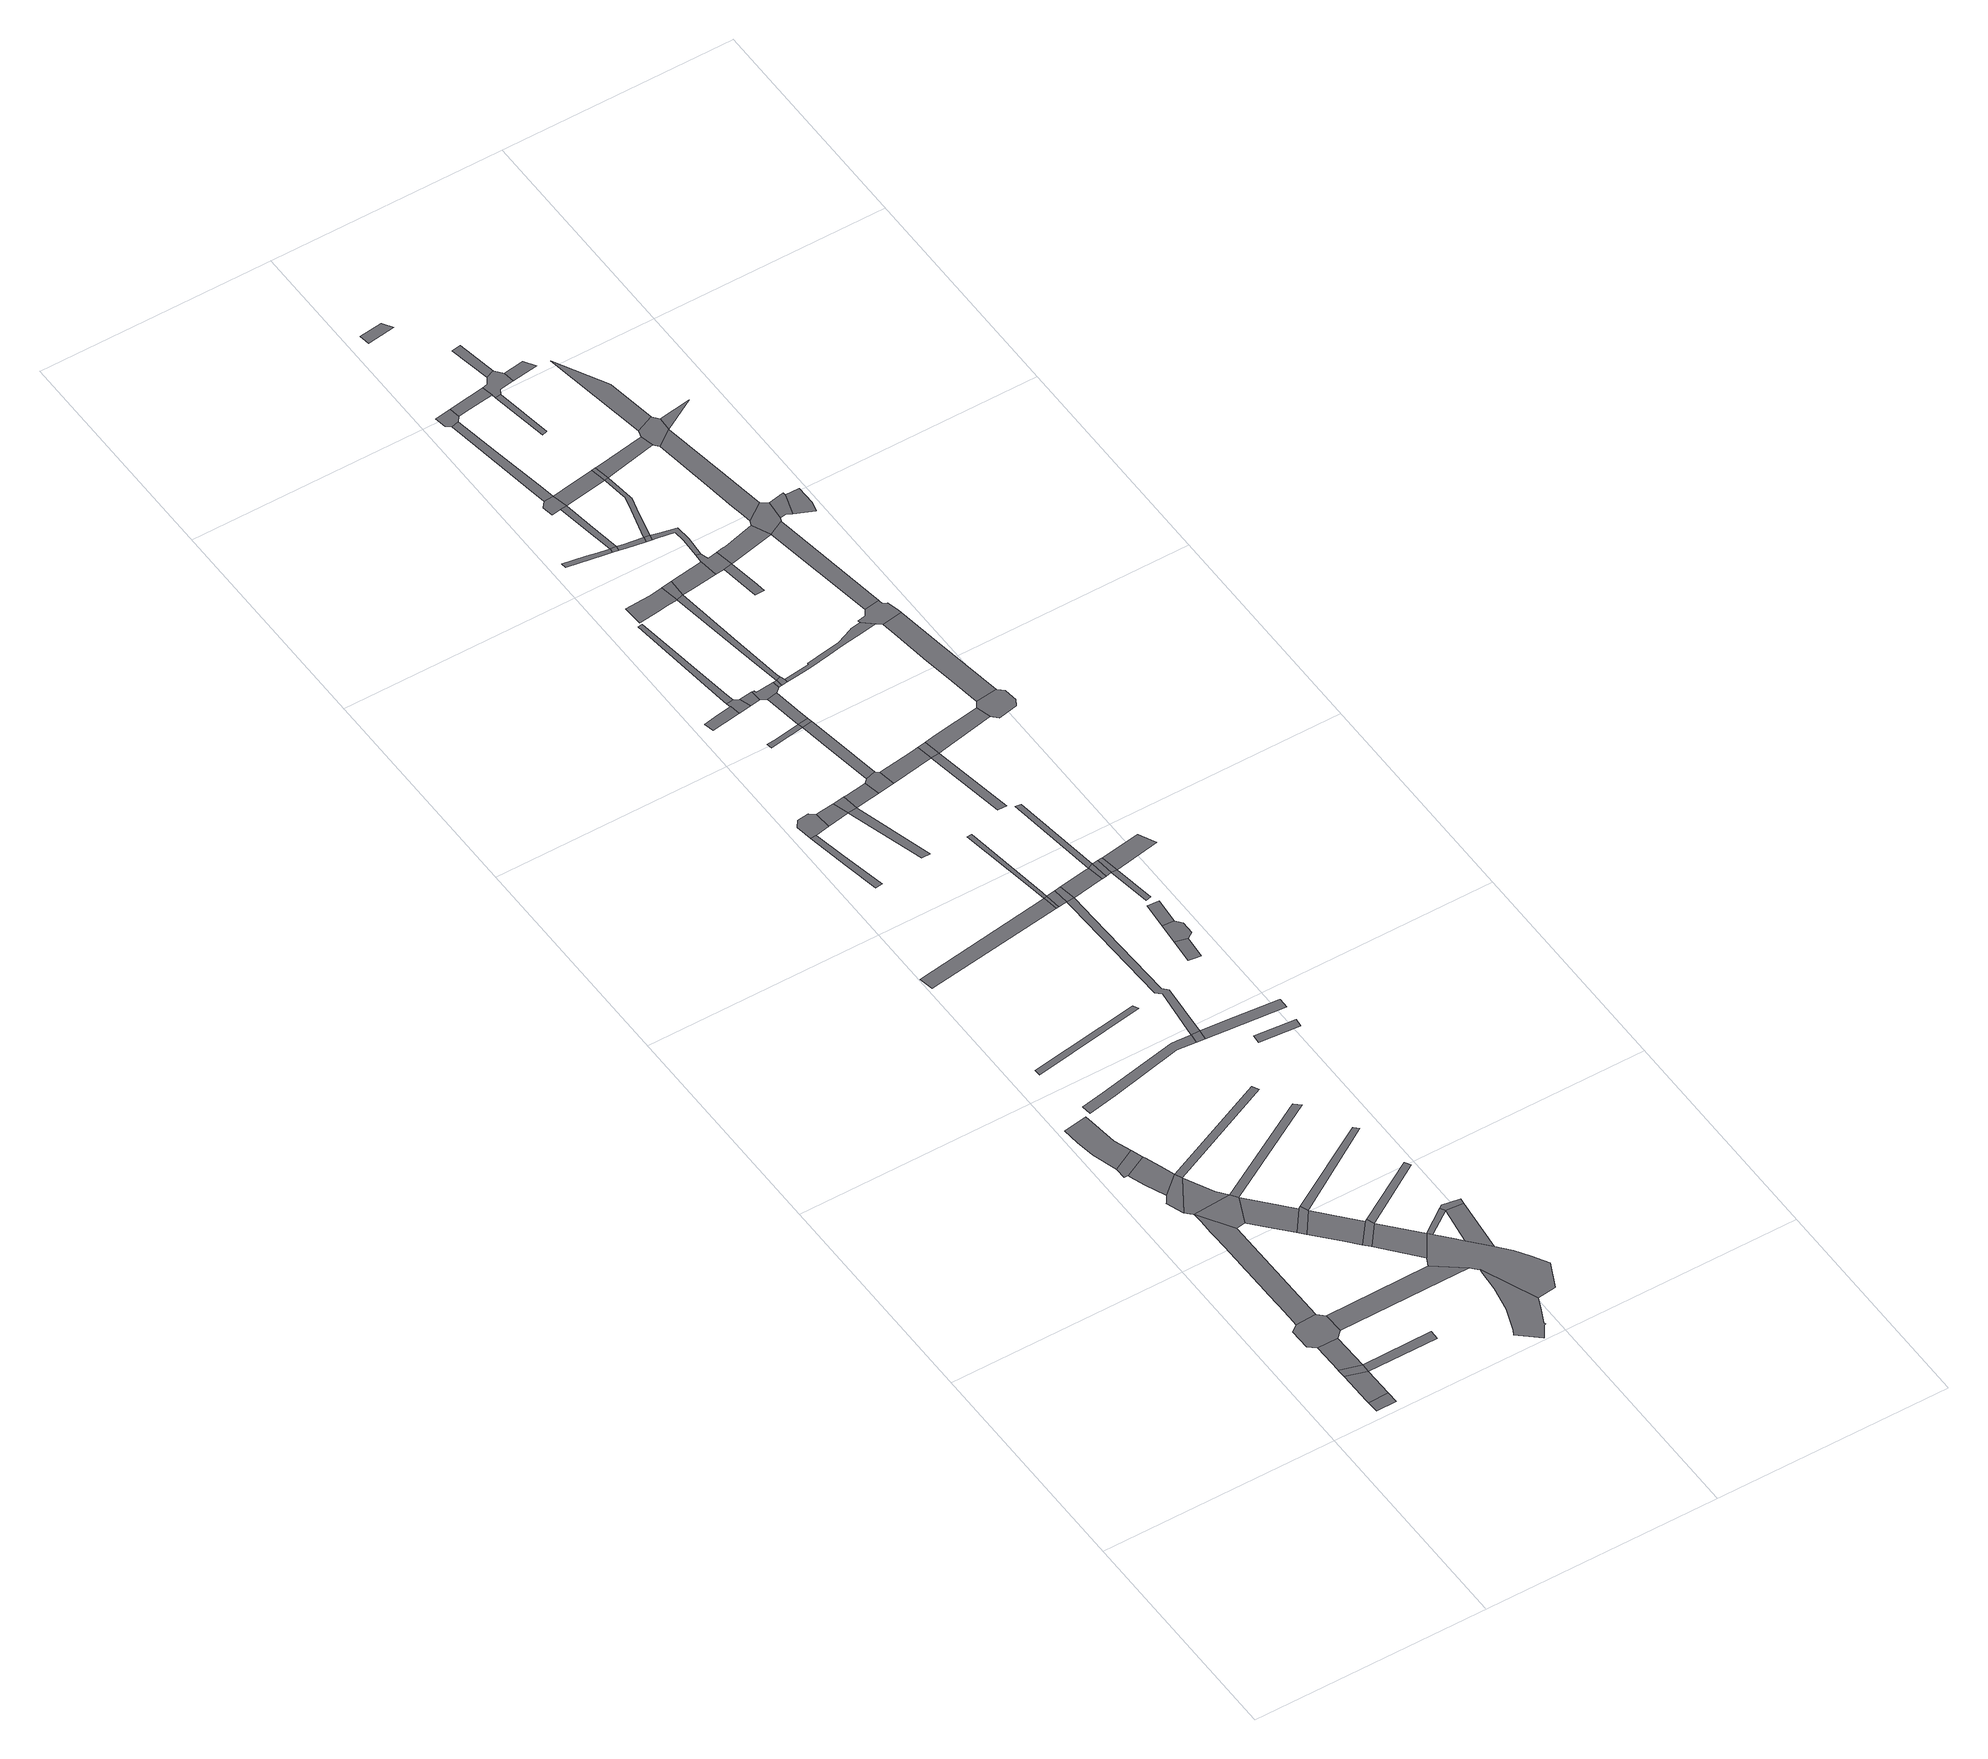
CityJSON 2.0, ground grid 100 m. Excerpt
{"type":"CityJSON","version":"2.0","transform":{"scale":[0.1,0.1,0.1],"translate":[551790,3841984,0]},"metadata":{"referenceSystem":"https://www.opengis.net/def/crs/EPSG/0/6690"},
"CityObjects":{
"road1":{"type":"Road","geometry":[{"type":"MultiSurface","lod":"1","boundaries":[[[0,1,2,3]]]}]},
"road2":{"type":"Road","attributes":{"RoadStructureAttribute.sectionType":"1"},"geometry":[{"type":"MultiSurface","lod":"1","boundaries":[[[4,5,1,0,6,7]]]}]},
"road3":{"type":"Road","geometry":[{"type":"MultiSurface","lod":"1","boundaries":[[[8,4,7,9]]]}]},
"road4":{"type":"Road","attributes":{"RoadStructureAttribute.sectionType":"1"},"geometry":[{"type":"MultiSurface","lod":"1","boundaries":[[[10,11,8,9,12]]]}]},
"road5":{"type":"Road","geometry":[{"type":"MultiSurface","lod":"1","boundaries":[[[13,14,15,16,10,12,17,18]]]}]},
"road6":{"type":"Road","attributes":{"RoadStructureAttribute.sectionType":"1"},"geometry":[{"type":"MultiSurface","lod":"1","boundaries":[[[19,20,21,22,23,24,25,26,27,28,29,30,31,32,33,34,35,36,37,38,14,13,39]]]}]},
"road7":{"type":"Road","attributes":{"RoadStructureAttribute.sectionType":"1"},"geometry":[{"type":"MultiSurface","lod":"1","boundaries":[[[40,41,42,9,7]]]}]},
"road8":{"type":"Road","geometry":[{"type":"MultiSurface","lod":"1","boundaries":[[[43,44,45,46,47,48,49]]]}]},
"road9":{"type":"Road","geometry":[{"type":"MultiSurface","lod":"1","boundaries":[[[50,51,52,53,54]]]}]},
"road10":{"type":"Road","attributes":{"RoadStructureAttribute.sectionType":"1"},"geometry":[{"type":"MultiSurface","lod":"1","boundaries":[[[55,56,54,53,57,58,44,43]]]}]},
"road11":{"type":"Road","attributes":{"RoadStructureAttribute.sectionType":"1"},"geometry":[{"type":"MultiSurface","lod":"1","boundaries":[[[59,60,61,62,63,64,51,50]]]}]},
"road12":{"type":"Road","geometry":[{"type":"MultiSurface","lod":"1","boundaries":[[[65,19,39,66,67]]]}]},
"road13":{"type":"Road","geometry":[{"type":"MultiSurface","lod":"1","boundaries":[[[68,49,48,69,19,65]]]}]},
"road14":{"type":"Road","attributes":{"RoadStructureAttribute.sectionType":"1"},"geometry":[{"type":"MultiSurface","lod":"1","boundaries":[[[70,71,72,67,66,73,74,75]]]}]},
"road15":{"type":"Road","attributes":{"RoadStructureAttribute.sectionType":"1"},"geometry":[{"type":"MultiSurface","lod":"1","boundaries":[[[76,18,17,77,78,79]]]}]},
"road16":{"type":"Road","geometry":[{"type":"MultiSurface","lod":"1","boundaries":[[[80,75,74,81,82]]]}]},
"road17":{"type":"Road","attributes":{"RoadStructureAttribute.sectionType":"1"},"geometry":[{"type":"MultiSurface","lod":"1","boundaries":[[[83,82,81,84,85,86]]]}]},
"road18":{"type":"Road","geometry":[{"type":"MultiSurface","lod":"1","boundaries":[[[87,86,85,88,89]]]}]},
"road19":{"type":"Road","attributes":{"RoadStructureAttribute.sectionType":"1"},"geometry":[{"type":"MultiSurface","lod":"1","boundaries":[[[90,91,43,49]]]}]},
"road20":{"type":"Road","geometry":[{"type":"MultiSurface","lod":"1","boundaries":[[[89,88,92,93]]]}]},
"road21":{"type":"Road","attributes":{"RoadStructureAttribute.sectionType":"1"},"geometry":[{"type":"MultiSurface","lod":"1","boundaries":[[[94,95,96,97,98,99,100,101,102,103,104,105,106,107,108]]]}]},
"road22":{"type":"Road","attributes":{"RoadStructureAttribute.sectionType":"1"},"geometry":[{"type":"MultiSurface","lod":"1","boundaries":[[[109,110,111,112,113,114,115,116,117]]]}]},
"road23":{"type":"Road","attributes":{"RoadStructureAttribute.sectionType":"1"},"geometry":[{"type":"MultiSurface","lod":"1","boundaries":[[[118,119,65,67]]]}]},
"road24":{"type":"Road","attributes":{"RoadStructureAttribute.sectionType":"1"},"geometry":[{"type":"MultiSurface","lod":"1","boundaries":[[[120,121,122,123]]]}]},
"road25":{"type":"Road","attributes":{"RoadStructureAttribute.sectionType":"1"},"geometry":[{"type":"MultiSurface","lod":"1","boundaries":[[[124,125,80,82]]]}]},
"road26":{"type":"Road","geometry":[{"type":"MultiSurface","lod":"1","boundaries":[[[93,92,126,79,78,127,94,108,128,129,130,131,132,133,134,135]]]}]},
"road27":{"type":"Road","attributes":{"RoadStructureAttribute.sectionType":"1"},"geometry":[{"type":"MultiSurface","lod":"1","boundaries":[[[136,137,138,139,140,141]]]}]},
"road28":{"type":"Road","attributes":{"RoadStructureAttribute.sectionType":"1"},"geometry":[{"type":"MultiSurface","lod":"1","boundaries":[[[142,93,135,143]]]}]},
"road29":{"type":"Road","attributes":{"RoadStructureAttribute.sectionType":"1"},"geometry":[{"type":"MultiSurface","lod":"1","boundaries":[[[144,87,89,145]]]}]},
"road30":{"type":"Road","attributes":{"RoadStructureAttribute.sectionType":"1"},"geometry":[{"type":"MultiSurface","lod":"1","boundaries":[[[146,147,148,149]]]}]},
"road31":{"type":"Road","attributes":{"RoadStructureAttribute.sectionType":"1"},"geometry":[{"type":"MultiSurface","lod":"1","boundaries":[[[143,133,132,150]]]}]},
"road32":{"type":"Road","geometry":[{"type":"MultiSurface","lod":"1","boundaries":[[[151,152,153,141,140,154,155]]]}]},
"road33":{"type":"Road","geometry":[{"type":"MultiSurface","lod":"1","boundaries":[[[156,142,143,150,157]]]}]},
"road34":{"type":"Road","attributes":{"RoadStructureAttribute.sectionType":"1"},"geometry":[{"type":"MultiSurface","lod":"1","boundaries":[[[158,159,155,154,160]]]}]},
"road35":{"type":"Road","geometry":[{"type":"MultiSurface","lod":"1","boundaries":[[[117,116,161,162]]]}]},
"road36":{"type":"Road","attributes":{"RoadStructureAttribute.sectionType":"1"},"geometry":[{"type":"MultiSurface","lod":"1","boundaries":[[[163,164,165,160]]]}]},
"road37":{"type":"Road","geometry":[{"type":"MultiSurface","lod":"1","boundaries":[[[166,158,160,165]]]}]},
"road38":{"type":"Road","attributes":{"RoadStructureAttribute.sectionType":"1"},"geometry":[{"type":"MultiSurface","lod":"1","boundaries":[[[167,168,169,170,171,172]]]}]},
"road39":{"type":"Road","attributes":{"RoadStructureAttribute.sectionType":"1"},"geometry":[{"type":"MultiSurface","lod":"1","boundaries":[[[173,174,175,176,177,178,179,180,117,162]]]}]},
"road40":{"type":"Road","attributes":{"RoadStructureAttribute.sectionType":"1"},"geometry":[{"type":"MultiSurface","lod":"1","boundaries":[[[181,182,166,165,183,184]]]}]},
"road41":{"type":"Road","geometry":[{"type":"MultiSurface","lod":"1","boundaries":[[[185,146,149,186]]]}]},
"road42":{"type":"Road","attributes":{"RoadStructureAttribute.sectionType":"1"},"geometry":[{"type":"MultiSurface","lod":"1","boundaries":[[[187,188,162,161,189,190,191]]]}]},
"road43":{"type":"Road","geometry":[{"type":"MultiSurface","lod":"1","boundaries":[[[192,193,194,195,196,197]]]}]},
"road44":{"type":"Road","geometry":[{"type":"MultiSurface","lod":"1","boundaries":[[[198,199,200,167,172,201,202]]]}]},
"road45":{"type":"Road","attributes":{"RoadStructureAttribute.sectionType":"1"},"geometry":[{"type":"MultiSurface","lod":"1","boundaries":[[[203,204,185,186,205,177]]]}]},
"road46":{"type":"Road","attributes":{"RoadStructureAttribute.sectionType":"1"},"geometry":[{"type":"MultiSurface","lod":"1","boundaries":[[[206,207,208,209,146,185]]]}]},
"road47":{"type":"Road","geometry":[{"type":"MultiSurface","lod":"1","boundaries":[[[210,211,212,213]]]}]},
"road48":{"type":"Road","geometry":[{"type":"MultiSurface","lod":"1","boundaries":[[[214,215,181,184,216,217]]]}]},
"road49":{"type":"Road","attributes":{"RoadStructureAttribute.sectionType":"1"},"geometry":[{"type":"MultiSurface","lod":"1","boundaries":[[[218,219,220,221,199,198]]]}]},
"road50":{"type":"Road","geometry":[{"type":"MultiSurface","lod":"1","boundaries":[[[222,203,177,176]]]}]},
"road51":{"type":"Road","attributes":{"RoadStructureAttribute.sectionType":"1"},"geometry":[{"type":"MultiSurface","lod":"1","boundaries":[[[223,224,202,201,225]]]}]},
"road52":{"type":"Road","attributes":{"RoadStructureAttribute.sectionType":"1"},"geometry":[{"type":"MultiSurface","lod":"1","boundaries":[[[226,227,197,228,215,214]]]}]},
"road53":{"type":"Road","geometry":[{"type":"MultiSurface","lod":"1","boundaries":[[[229,192,197,227]]]}]},
"road54":{"type":"Road","attributes":{"RoadStructureAttribute.sectionType":"1"},"geometry":[{"type":"MultiSurface","lod":"1","boundaries":[[[230,231,232,192,229]]]}]},
"road55":{"type":"Road","geometry":[{"type":"MultiSurface","lod":"1","boundaries":[[[233,234,223,225,232,231,235,236]]]}]},
"road56":{"type":"Road","attributes":{"RoadStructureAttribute.sectionType":"1"},"geometry":[{"type":"MultiSurface","lod":"1","boundaries":[[[237,238,239,240,241]]]}]},
"road57":{"type":"Road","attributes":{"RoadStructureAttribute.sectionType":"1"},"geometry":[{"type":"MultiSurface","lod":"1","boundaries":[[[242,243,222,176,244,245]]]}]},
"road58":{"type":"Road","attributes":{"RoadStructureAttribute.sectionType":"1"},"geometry":[{"type":"MultiSurface","lod":"1","boundaries":[[[246,247,217,216,248]]]}]},
"road59":{"type":"Road","geometry":[{"type":"MultiSurface","lod":"1","boundaries":[[[249,237,241,250,251,252]]]}]},
"road60":{"type":"Road","geometry":[{"type":"MultiSurface","lod":"1","boundaries":[[[253,236,235,254]]]}]},
"road61":{"type":"Road","attributes":{"RoadStructureAttribute.sectionType":"1"},"geometry":[{"type":"MultiSurface","lod":"1","boundaries":[[[255,256,257,258,259,260,261,262,263,264]]]}]},
"road62":{"type":"Road","geometry":[{"type":"MultiSurface","lod":"1","boundaries":[[[265,266,249,252]]]}]},
"road63":{"type":"Road","geometry":[{"type":"MultiSurface","lod":"1","boundaries":[[[267,253,254,268,269]]]}]},
"road64":{"type":"Road","geometry":[{"type":"MultiSurface","lod":"1","boundaries":[[[270,242,245,271]]]}]},
"road65":{"type":"Road","attributes":{"RoadStructureAttribute.sectionType":"1"},"geometry":[{"type":"MultiSurface","lod":"1","boundaries":[[[272,273,274,275,276,277,278,279]]]}]},
"road66":{"type":"Road","attributes":{"RoadStructureAttribute.sectionType":"1"},"geometry":[{"type":"MultiSurface","lod":"1","boundaries":[[[280,281,270,271,282]]]}]},
"road67":{"type":"Road","geometry":[{"type":"MultiSurface","lod":"1","boundaries":[[[282,283,284,285]]]}]},
"road68":{"type":"Road","attributes":{"RoadStructureAttribute.sectionType":"1"},"geometry":[{"type":"MultiSurface","lod":"1","boundaries":[[[286,287,288,289,264,290,291,253,267]]]}]},
"road69":{"type":"Road","attributes":{"RoadStructureAttribute.sectionType":"1"},"geometry":[{"type":"MultiSurface","lod":"1","boundaries":[[[292,293,242,270]]]}]},
"road70":{"type":"Road","attributes":{"RoadStructureAttribute.sectionType":"1"},"geometry":[{"type":"MultiSurface","lod":"1","boundaries":[[[294,295,296,248]]]}]},
"road71":{"type":"Road","geometry":[{"type":"MultiSurface","lod":"1","boundaries":[[[297,280,282,285]]]}]},
"road72":{"type":"Road","geometry":[{"type":"MultiSurface","lod":"1","boundaries":[[[298,246,248,296]]]}]},
"road73":{"type":"Road","geometry":[{"type":"MultiSurface","lod":"1","boundaries":[[[299,255,264,289]]]}]},
"road74":{"type":"Road","geometry":[{"type":"MultiSurface","lod":"1","boundaries":[[[279,278,300,301]]]}]},
"road75":{"type":"Road","attributes":{"RoadStructureAttribute.sectionType":"1"},"geometry":[{"type":"MultiSurface","lod":"1","boundaries":[[[302,303,304,305,279,301]]]}]},
"road76":{"type":"Road","geometry":[{"type":"MultiSurface","lod":"1","boundaries":[[[306,307,308,309,304,303]]]}]},
"road77":{"type":"Road","attributes":{"RoadStructureAttribute.sectionType":"1"},"geometry":[{"type":"MultiSurface","lod":"1","boundaries":[[[310,297,285,311]]]}]},
"road78":{"type":"Road","attributes":{"RoadStructureAttribute.sectionType":"1"},"geometry":[{"type":"MultiSurface","lod":"1","boundaries":[[[312,301,300,313,314,315]]]}]},
"road79":{"type":"Road","attributes":{"RoadStructureAttribute.sectionType":"1"},"geometry":[{"type":"MultiSurface","lod":"1","boundaries":[[[316,317,318,319,320,321,322,307,306]]]}]},
"road80":{"type":"Road","attributes":{"RoadStructureAttribute.sectionType":"1"},"geometry":[{"type":"MultiSurface","lod":"1","boundaries":[[[323,299,289,324,325]]]}]},
"road81":{"type":"Road","geometry":[{"type":"MultiSurface","lod":"1","boundaries":[[[326,327,328,319,318,329]]]}]},
"road82":{"type":"Road","attributes":{"RoadStructureAttribute.sectionType":"1"},"geometry":[{"type":"MultiSurface","lod":"1","boundaries":[[[330,331,332,298,296,333,334]]]}]},
"road83":{"type":"Road","attributes":{"RoadStructureAttribute.sectionType":"1"},"geometry":[{"type":"MultiSurface","lod":"1","boundaries":[[[335,336,337,338,339,340,341,342,269,268,343,344,345,346,347,348]]]}]},
"road84":{"type":"Road","geometry":[{"type":"MultiSurface","lod":"1","boundaries":[[[315,314,349,350]]]}]},
"road85":{"type":"Road","attributes":{"RoadStructureAttribute.sectionType":"1"},"geometry":[{"type":"MultiSurface","lod":"1","boundaries":[[[351,352,353,306,303,354,355,356,357]]]}]},
"road86":{"type":"Road","attributes":{"RoadStructureAttribute.sectionType":"1"},"geometry":[{"type":"MultiSurface","lod":"1","boundaries":[[[358,359,360,350,349,361,362,363,364,365]]]}]},
"road87":{"type":"Road","geometry":[{"type":"MultiSurface","lod":"1","boundaries":[[[366,367,368,369,370,371]]]}]},
"road88":{"type":"Road","geometry":[{"type":"MultiSurface","lod":"1","boundaries":[[[364,323,325,371,370,372,373,365]]]}]},
"road89":{"type":"Road","attributes":{"RoadStructureAttribute.sectionType":"1"},"geometry":[{"type":"MultiSurface","lod":"1","boundaries":[[[374,375,376,377,378,357,379,380,381,382,315,350]]]}]},
"road90":{"type":"Road","attributes":{"RoadStructureAttribute.sectionType":"1"},"geometry":[{"type":"MultiSurface","lod":"1","boundaries":[[[383,384,326,329,385,386]]]}]},
"road91":{"type":"Road","geometry":[{"type":"MultiSurface","lod":"1","boundaries":[[[387,351,357,378]]]}]},
"road92":{"type":"Road","attributes":{"RoadStructureAttribute.sectionType":"1"},"geometry":[{"type":"MultiSurface","lod":"1","boundaries":[[[388,389,390,391]]]}]},
"road93":{"type":"Road","attributes":{"RoadStructureAttribute.sectionType":"1"},"geometry":[{"type":"MultiSurface","lod":"1","boundaries":[[[392,393,394,395]]]}]},
"road94":{"type":"Road","geometry":[{"type":"MultiSurface","lod":"1","boundaries":[[[396,397,398,330,334,399,400,401,402]]]}]},
"road95":{"type":"Road","attributes":{"RoadStructureAttribute.sectionType":"1"},"geometry":[{"type":"MultiSurface","lod":"1","boundaries":[[[403,404,405,372,370,406,407]]]}]},
"road96":{"type":"Road","attributes":{"RoadStructureAttribute.sectionType":"1"},"geometry":[{"type":"MultiSurface","lod":"1","boundaries":[[[408,409,410,411,412,413,397,396]]]}]},
"road97":{"type":"Road","geometry":[{"type":"MultiSurface","lod":"1","boundaries":[[[414,415,416,383,386,395,394,417,418,419]]]}]},
"road98":{"type":"Road","geometry":[{"type":"MultiSurface","lod":"1","boundaries":[[[420,421,422,423,424,335,348,410,409,425,426]]]}]},
"road99":{"type":"Road","attributes":{"RoadStructureAttribute.sectionType":"1"},"geometry":[{"type":"MultiSurface","lod":"1","boundaries":[[[427,428,387,378,429,430]]]}]},
"road100":{"type":"Road","geometry":[{"type":"MultiSurface","lod":"1","boundaries":[[[431,432,415,414]]]}]},
"road101":{"type":"Road","attributes":{"RoadStructureAttribute.sectionType":"1"},"geometry":[{"type":"MultiSurface","lod":"1","boundaries":[[[433,434,407,422,421]]]}]},
"road102":{"type":"Road","geometry":[{"type":"MultiSurface","lod":"1","boundaries":[[[435,436,403,407,434,437,438,439]]]}]},
"road103":{"type":"Road","attributes":{"RoadStructureAttribute.sectionType":"1"},"geometry":[{"type":"MultiSurface","lod":"1","boundaries":[[[440,441,419,418]]]}]},
"road104":{"type":"Road","attributes":{"RoadStructureAttribute.sectionType":"1"},"geometry":[{"type":"MultiSurface","lod":"1","boundaries":[[[442,443,444,445,446,447,436,435]]]}]},
"road105":{"type":"Road","geometry":[{"type":"MultiSurface","lod":"1","boundaries":[[[448,449,427,430,444,443,450]]]}]},
"road106":{"type":"Road","attributes":{"RoadStructureAttribute.sectionType":"1"},"geometry":[{"type":"MultiSurface","lod":"1","boundaries":[[[451,439,438,452,453,454]]]}]},
"road107":{"type":"Road","attributes":{"RoadStructureAttribute.sectionType":"1"},"geometry":[{"type":"MultiSurface","lod":"1","boundaries":[[[455,456,449,448]]]}]},
"road108":{"type":"Road","geometry":[{"type":"MultiSurface","lod":"1","boundaries":[[[454,453,457,458,459,460,461]]]}]},
"road109":{"type":"Road","attributes":{"RoadStructureAttribute.sectionType":"1"},"geometry":[{"type":"MultiSurface","lod":"1","boundaries":[[[462,450,443]]]}]}
},
"vertices":[
[294,89,0],[208,88,0],[209,38,0],[294,39,0],
[205,245,0],[208,103,0],[292,218,0],[292,219,0],
[205,283,0],[292,256,0],
[203,417,0],[205,284,0],[290,416,0],
[288,560,0],[202,555,0],[171,532,0],[173,443,0],[319,443,0],[317,532,0],
[194,1215,0],[195,1171,0],[195,1155,0],[195,1126,0],[195,1111,0],[195,1097,0],[196,1072,0],[197,1036,0],[198,976,0],[198,961,0],[198,944,0],[199,886,0],[199,826,0],[199,810,0],[199,793,0],[200,734,0],[200,676,0],[201,661,0],[201,646,0],[201,598,0],[283,1072,0],
[590,219,0],[590,239,0],[590,259,0],
[244,1420,0],[162,1347,0],[150,1330,0],[142,1319,0],[139,1315,0],[166,1243,0],[257,1389,0],
[178,1605,0],[83,1556,0],[83,1507,0],[100,1507,0],[195,1556,0],
[228,1465,0],[199,1546,0],[103,1497,0],[125,1435,0],
[151,1679,0],[133,1821,0],[132,1835,0],[29,1818,0],[37,1746,0],[48,1663,0],
[353,1225,0],[322,1079,0],[375,1197,0],
[318,1269,0],[193,1216,0],
[473,1088,0],[407,1161,0],[387,1182,0],[383,1013,0],[454,936,0],[524,1031,0],
[533,534,0],[762,447,0],[879,448,0],[761,537,0],
[535,1038,0],[479,909,0],[549,1004,0],
[646,898,0],[576,804,0],[619,755,0],[691,847,0],
[701,853,0],[642,729,0],[714,821,0],
[731,1605,0],[716,1630,0],
[777,573,0],[844,675,0],
[907,419,0],[906,409,0],[899,312,0],[880,204,0],[861,152,0],[843,102,0],[831,81,0],[915,7,0],[951,62,0],[952,62,0],[957,63,0],[955,67,0],[953,71,0],[980,128,0],[1006,185,0],
[613,1969,0],[590,1969,0],[247,1900,0],[149,1882,0],[155,1840,0],[280,1865,0],[588,1931,0],[669,1924,0],[673,1965,0],
[818,1454,0],[793,1478,0],
[586,2179,0],[575,2201,0],[104,2127,0],[107,2099,0],
[927,1242,0],[910,1262,0],
[772,562,0],[900,425,0],[1085,196,0],[1138,307,0],[1097,376,0],[1059,432,0],[1012,486,0],[941,568,0],[918,593,0],[859,658,0],
[93,3347,0],[121,3201,0],[151,3204,0],[109,3408,0],[84,3536,0],[59,3534,0],
[951,752,0],[965,733,0],
[971,1014,0],[985,990,0],
[601,2823,0],[6,2734,0],[18,2672,0],[610,2757,0],
[1038,725,0],
[118,3640,0],[68,3635,0],[48,3606,0],[146,3548,0],[140,3623,0],
[967,763,0],[1041,751,0],
[221,3634,0],[167,3627,0],[242,3567,0],
[706,1921,0],[710,1965,0],
[340,3233,0],[378,3234,0],[281,3570,0],
[271,3640,0],
[176,4241,0],[101,4228,0],[50,4218,0],[58,4176,0],[113,4184,0],[183,4195,0],
[730,2195,0],[710,2217,0],[696,2642,0],[692,2765,0],[660,2764,0],[661,2729,0],[678,2212,0],[700,2192,0],
[374,3655,0],[285,3642,0],[313,3575,0],[386,3587,0],
[614,2827,0],[621,2758,0],
[1038,1936,0],[816,1956,0],[789,1913,0],[1038,1891,0],[1040,1936,0],
[331,4032,0],[227,4016,0],[183,4010,0],[187,3988,0],[226,3994,0],[336,4011,0],
[202,4262,0],[171,4258,0],[173,4245,0],[238,4204,0],[223,4253,0],
[652,2833,0],[620,2828,0],[647,2762,0],
[611,2851,0],[556,3231,0],[536,3230,0],[587,2908,0],
[860,1836,0],[857,1799,0],[1028,1784,0],[1033,1822,0],
[433,3683,0],[389,3670,0],[459,3599,0],[447,3670,0],
[196,4296,0],[131,4756,0],[113,4753,0],[166,4295,0],
[681,2838,0],
[279,4258,0],[241,4255,0],[282,4211,0],
[401,3887,0],[380,4018,0],[358,3869,0],
[377,4039,0],
[368,4095,0],[351,4205,0],[307,4197,0],
[292,4248,0],[289,4259,0],[373,4225,0],[371,4256,0],
[875,2384,0],[867,2279,0],[891,2276,0],[919,2273,0],[927,2371,0],
[817,2860,0],[807,2858,0],[817,2786,0],[830,2789,0],
[629,3699,0],[603,3694,0],[642,3630,0],
[883,2474,0],[953,2388,0],[953,2445,0],[932,2470,0],
[385,4257,0],[387,4227,0],
[291,4869,0],[262,4864,0],[232,4860,0],[199,4858,0],[125,4854,0],[129,4767,0],[134,4768,0],[213,4777,0],[261,4783,0],[304,4789,0],
[941,2583,0],[892,2586,0],
[406,4266,0],[413,4230,0],[412,4245,0],
[839,2870,0],[848,2792,0],
[192,5141,0],[151,5149,0],[54,5168,0],[56,5145,0],[154,5128,0],[202,5120,0],[238,5114,0],[241,5132,0],
[866,2873,0],[842,2870,0],[874,2796,0],
[904,2612,0],[926,2617,0],[899,2797,0],
[401,4285,0],[396,4323,0],[373,4498,0],[335,4798,0],[348,4502,0],[369,4360,0],
[788,3258,0],[763,3262,0],
[702,3282,0],[740,3280,0],[679,3633,0],
[887,2876,0],
[666,3705,0],
[337,4876,0],
[263,5110,0],[266,5130,0],
[245,5274,0],[226,5397,0],[199,5394,0],[219,5272,0],
[211,5463,0],[171,5461,0],[151,5436,0],[158,5388,0],
[1057,2902,0],[1094,2831,0],
[294,5126,0],[290,5105,0],[370,5091,0],[374,5113,0],
[202,5519,0],[161,5765,0],[128,5961,0],[96,5953,0],[115,5828,0],[156,5558,0],[167,5486,0],
[481,4899,0],[382,4804,0],[491,4818,0],
[138,6029,0],[68,6018,0],[76,5968,0],[145,5983,0],
[916,3746,0],[718,3715,0],[684,3709,0],[694,3636,0],[933,3684,0],
[796,4331,0],[750,4324,0],[745,4321,0],[677,4293,0],[612,4282,0],[526,4267,0],[527,4260,0],[450,4250,0],[460,4235,0],[521,4243,0],[614,4259,0],[680,4271,0],[781,4286,0],[839,4295,0],
[393,5087,0],[397,5109,0],
[400,5495,0],[362,5488,0],[257,5471,0],[236,5399,0],[323,5413,0],[406,5428,0],[411,5429,0],
[507,5020,0],[502,5087,0],[435,5101,0],[409,5085,0],[482,5072,0],[487,5025,0],[483,4939,0],[501,4932,0],
[554,4653,0],[589,4655,0],[594,4656,0],[588,4693,0],[567,4830,0],[529,4822,0],
[553,4907,0],[511,4900,0],
[430,5245,0],[445,5302,0],[444,5309,0],[433,5391,0],[428,5431,0],[412,5420,0],[426,5324,0],[427,5316,0],[410,5252,0],
[295,6054,0],[178,6036,0],[200,5991,0],[303,6005,0],
[417,5498,0],
[190,6481,0],[163,6523,0],[64,6509,0],[71,6465,0],
[348,5740,0],[370,5746,0],[330,5990,0],[306,5986,0],
[1024,3784,0],[934,3773,0],[918,3749,0],[958,3658,0],[1040,3677,0],[1057,3704,0],[1050,3763,0],
[730,4950,0],[597,4915,0],[584,4913,0],[585,4834,0],[767,4872,0],
[976,4100,0],[947,4291,0],[861,4279,0],[872,4199,0],[893,4040,0],[910,3938,0],
[372,6103,0],[337,6088,0],[317,6058,0],[343,6013,0],[406,6022,0],[399,6071,0],
[915,4367,0],[912,4386,0],[847,4376,0],[829,4349,0],[795,4343,0],[945,4307,0],[933,4359,0],
[639,5535,0],[432,5500,0],[462,5438,0],[654,5480,0],
[342,6273,0],[303,6267,0],
[858,4739,0],[832,4907,0],
[818,5027,0],[740,4970,0],[833,4909,0],[839,4925,0],[846,5007,0],
[517,6037,0],[487,6084,0],
[789,5211,0],[743,5513,0],[671,5459,0],[707,5204,0],[726,5067,0],[733,5020,0],
[724,5599,0],[649,5565,0],[747,5573,0],
[915,5021,0],[864,4927,0],[889,4916,0],[917,5008,0],
[691,5814,0],[574,6030,0],
[927,4898,0],[966,4881,0],[973,4904,0],[978,4924,0],[978,5009,0],
[885,5593,0]
]}
